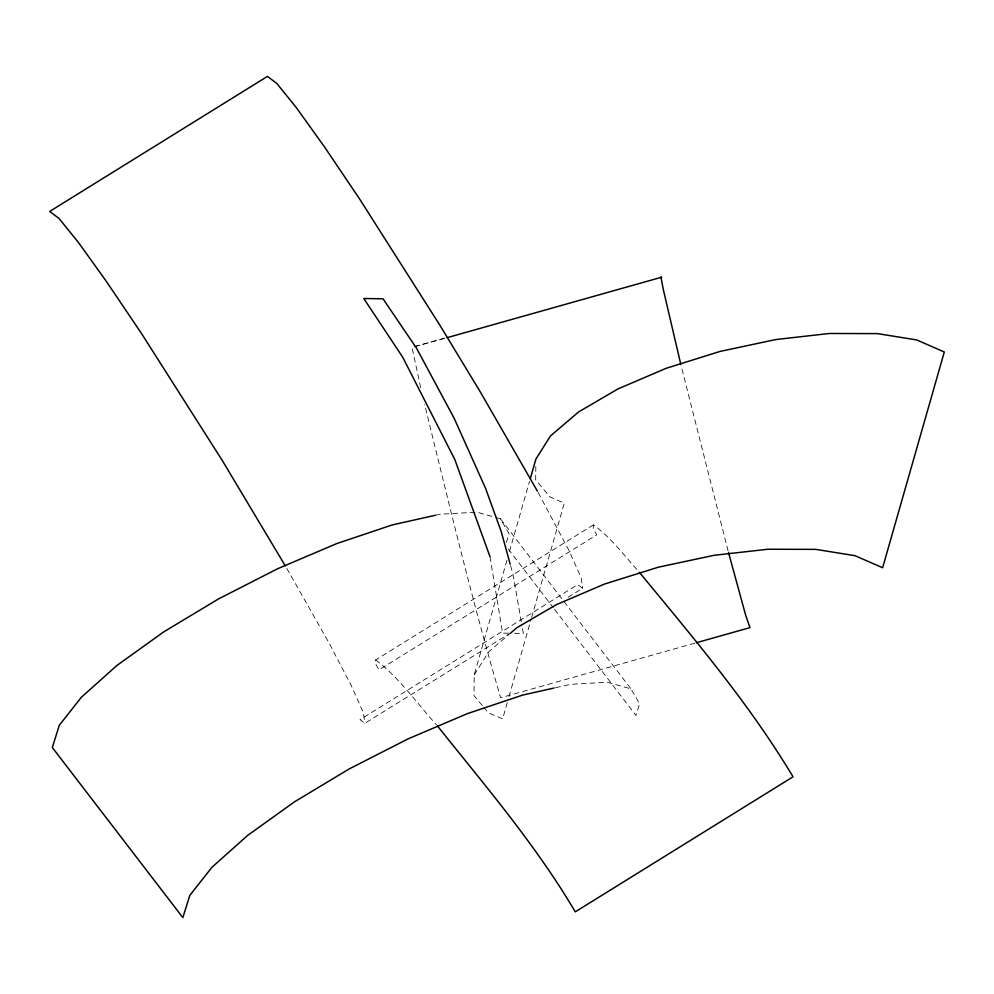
<?xml version="1.0" encoding="UTF-8"?>
<svg xmlns="http://www.w3.org/2000/svg" width="994" height="994" viewBox="0 0 994 994"><rect width="100%" height="100%" fill="white"/><g stroke="black" fill="none" stroke-linecap="round" stroke-linejoin="round"><path stroke-width="0.75" stroke-dasharray="4.97 3.73" d="M506.965 560.268L474.213 674.851L474.001 695.638L482.525 705.839M535.816 466.509L535.679 479.878L549.881 496.888L564.294 503.175L531.542 617.759M593.443 524.857L375.682 659.904L375.483 663.57L378.938 669.906L596.698 534.871L593.244 528.535L593.443 524.857C610.95 537.493 623.983 555.273 638.409 571.165M509.512 551.347L529.504 481.407M507.288 702.572L502.616 718.935L488.203 712.648L483.469 706.97M508.99 696.62L531.119 619.237M506.344 542.451L509.065 533.753L500.467 518.793L494.577 517.128M474.213 674.851L488.812 651.704L508.642 634.756M568.096 597.27L582.608 588.262L577.762 584.596L360.002 719.631L364.86 723.309L508.704 634.097M415.007 346.459L444.815 338.059M444.132 338.507L412.025 347.304L420.81 388.182M694.843 643.168L500.653 697.763C472.138 600.873 448.692 502.554 424.649 404.483M435.471 515.252L439.957 514.246L476.896 512.146L493.111 516.718M555.559 687.699L570.494 684.344L607.433 682.244L631.004 688.892L639.602 703.851L635.961 715.444L554.267 608.974M508.518 633.19L502.604 633.116L489.955 556.578M514.445 633.277L523.341 633.389L521.751 624.331M375.682 659.904C399.389 677.896 416.685 702.982 436.54 724.899M500.467 518.793L631.004 688.892M508.245 549.023L553.323 607.756M286.831 568.469L329.474 643.752L351.354 685.773L363.431 712.897L364.86 723.309M538.164 492.502L569.115 550.726L581.179 577.862L582.608 588.262M510.593 565.648L513.041 574.544L521.49 622.828M728.117 551.011L681.052 365.419"/><path stroke-width="1.49" d="M530.361 478.437L535.89 459.091L550.49 435.944L578.483 412.013L617.97 388.927L666.266 368.265L720.054 351.429L775.693 339.563L829.381 333.487L877.466 333.611L916.667 339.923L944.3 351.988L882.622 567.748L854.977 555.683L815.788 549.371L767.703 549.247L714.015 555.323L658.376 567.189L604.588 584.025L556.292 604.687L516.805 627.773L509.81 633.75M447.101 337.674L661.755 277.177L660.948 277.14L663.197 289.055L680.704 363.928M696.334 642.745L749.998 627.624L745.786 615.634L728.503 552.49M435.471 515.252L392.158 524.969L336.767 543.569L277.55 568.779L218.556 598.897L163.786 631.849L116.994 665.408L81.346 697.279L59.292 725.285L52.322 747.525L182.846 917.611L189.817 895.383L211.871 867.364L247.518 835.507L294.323 801.947L349.08 768.996L408.087 738.877L467.304 713.667L522.695 695.067L554.056 688.034M639.403 572.333C693.526 638.073 749.203 703.59 793.026 776.799L575.265 911.846C536.089 845.36 485.581 786.242 437.534 726.067M285.278 565.822L222.507 460.868L141.67 333.76L106.619 281.787L78.427 242.461L59.006 218.456L49.7 211.424L267.461 76.389L276.767 83.421L296.187 107.427L324.379 146.752L359.43 198.725L440.267 325.833L480.524 392.295L537.406 491.148M489.955 556.578L454.817 459.526L402.732 357.231L363.792 298.523L383.001 298.784L416.623 348.36L454.159 418.288L485.594 488.377L501.212 531.517L510.183 564.157"/></g></svg>
